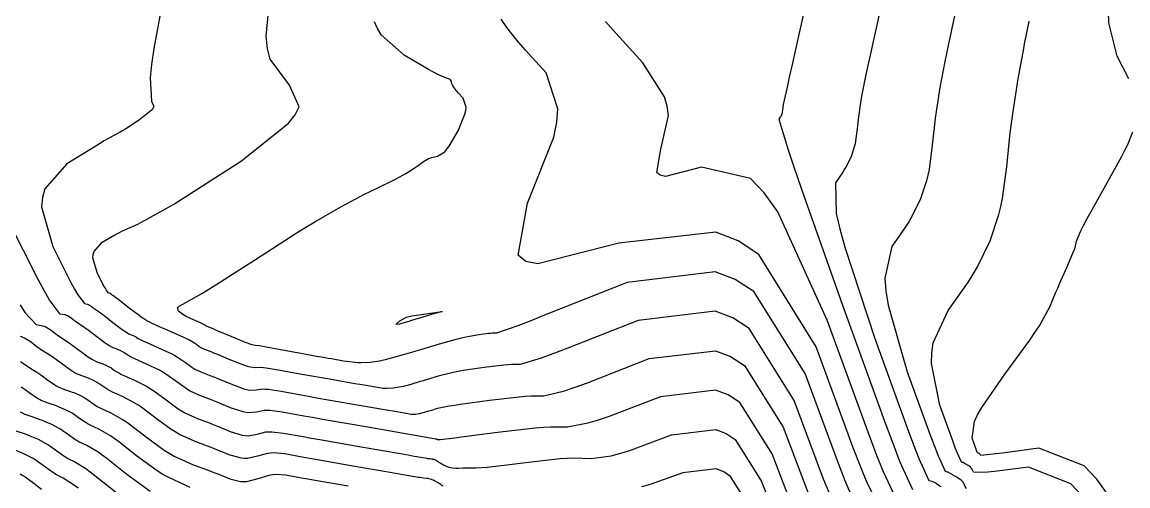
# Model space of a CAD drawing. Header units: metres. Extents: x 837117 to 838477, y 1189012 to 1191015.
# Drawn here: x 837574.9 to 837641.8, y 1190637.1 to 1190665.1 of the extents above; entities that cross this region are included whole.
import ezdxf

# ---------------------------------------------------------------- set-up
doc = ezdxf.new("R2010")
doc.units = ezdxf.units.M
doc.header["$LTSCALE"] = 0.3
doc.layers.add('COTAS 10', color=1, linetype='Continuous')
doc.layers.add('COTAS INT', color=252, linetype='Continuous')

msp = doc.modelspace()

# ---------------------------------------------------------------- linework, layer by layer
at = {"layer": 'COTAS 10'}
for points, elevation in [([(837626.799, 1190635.726), (837626.014, 1190637.245), (837625.632, 1190638.188), (837625.178, 1190639.358), (837622.941, 1190645.469), (837619.465, 1190651.047), (837618.23, 1190651.881), (837616.876, 1190652.406), (837611, 1190651.737), (837606.11, 1190650.477), (837605.377, 1190650.631), (837604.914, 1190651.002), (837605.487, 1190654.157), (837607.076, 1190658.146), (837607.254, 1190659.044), (837607.319, 1190659.851), (837606.607, 1190662.017), (837605.36, 1190663.399), (837605.087, 1190663.711), (837604.845, 1190663.993), (837604.234, 1190664.758), (837603.901, 1190665.272)], 1620), ([(837639.035, 1190636.442), (837638.326, 1190637.198), (837635.774, 1190638.198), (837633.717, 1190637.936), (837633.319, 1190637.896), (837632.996, 1190637.871), (837632.45, 1190637.901), (837632.394, 1190638.014), (837632.379, 1190638.041), (837632.365, 1190638.067), (837632.317, 1190638.145), (837632.261, 1190638.21), (837632.242, 1190638.226), (837632.221, 1190638.242), (837632.133, 1190638.296), (837632.038, 1190638.346), (837631.988, 1190638.374), (837631.905, 1190638.426), (837631.827, 1190638.469), (837631.807, 1190638.478), (837631.787, 1190638.486), (837631.717, 1190638.503), (837631.475, 1190639.037), (837631.346, 1190639.371), (837631.191, 1190639.785), (837630.406, 1190641.952), (837629.902, 1190644.467), (837629.923, 1190645.1), (837630.014, 1190645.706), (837630.924, 1190647.668), (837632.143, 1190649.396), (837632.428, 1190649.856), (837632.691, 1190650.306), (837633.453, 1190651.864), (837633.981, 1190653.467), (837634.097, 1190653.947), (837634.199, 1190654.441), (837634.457, 1190656.354), (837634.668, 1190658.392), (837634.741, 1190658.965), (837634.821, 1190659.542), (837635.159, 1190661.656), (837635.49, 1190663.493), (837635.564, 1190663.896), (837635.632, 1190664.251), (837635.813, 1190665.152)], 1630), ([(837574.808, 1190648.002), (837575.093, 1190647.55), (837575.781, 1190646.816), (837576.177, 1190646.745), (837576.277, 1190646.711), (837576.373, 1190646.671), (837576.685, 1190646.472), (837576.969, 1190646.246), (837577.047, 1190646.189), (837577.125, 1190646.134), (837577.407, 1190645.952), (837577.738, 1190645.735), (837577.847, 1190645.657), (837577.965, 1190645.572), (837578.454, 1190645.202), (837578.936, 1190644.85), (837579.049, 1190644.776), (837579.153, 1190644.713), (837579.457, 1190644.567), (837579.695, 1190644.485), (837579.758, 1190644.461), (837579.82, 1190644.437), (837580.033, 1190644.346), (837580.232, 1190644.242), (837580.285, 1190644.21), (837580.337, 1190644.177), (837580.519, 1190644.046), (837580.812, 1190643.868), (837580.934, 1190643.805), (837581.074, 1190643.737), (837581.73, 1190643.443), (837582.491, 1190643.061), (837582.698, 1190642.937), (837582.903, 1190642.805), (837583.631, 1190642.263), (837584.359, 1190641.73), (837584.564, 1190641.604), (837584.772, 1190641.487), (837585.534, 1190641.141), (837586.309, 1190640.847), (837586.524, 1190640.763), (837586.739, 1190640.677), (837587.518, 1190640.357), (837588.24, 1190640.132), (837588.42, 1190640.106), (837588.591, 1190640.096), (837589.134, 1190640.191), (837589.674, 1190640.321), (837589.843, 1190640.334), (837590.021, 1190640.336), (837590.732, 1190640.256), (837591.919, 1190640.039), (837592.397, 1190639.955), (837592.939, 1190639.859), (837595.435, 1190639.423), (837597.802, 1190639.013), (837598.263, 1190638.933), (837598.64, 1190638.867), (837599.299, 1190638.752), (837599.409, 1190638.734), (837599.44, 1190638.729), (837599.471, 1190638.725), (837599.584, 1190638.712), (837599.691, 1190638.698), (837599.719, 1190638.694), (837599.744, 1190638.689), (837599.828, 1190638.669), (837599.904, 1190638.641), (837599.925, 1190638.631), (837599.946, 1190638.62), (837600.021, 1190638.573), (837600.123, 1190638.505), (837600.162, 1190638.482), (837600.205, 1190638.456), (837600.397, 1190638.343), (837600.613, 1190638.237), (837600.671, 1190638.215), (837600.728, 1190638.197), (837600.927, 1190638.157), (837601.146, 1190638.145), (837601.216, 1190638.143), (837601.29, 1190638.143), (837601.59, 1190638.148), (837601.909, 1190638.155), (837601.995, 1190638.155), (837602.081, 1190638.156), (837602.381, 1190638.153), (837603.045, 1190638.203), (837603.36, 1190638.237), (837603.732, 1190638.28), (837605.546, 1190638.507), (837607.456, 1190638.713), (837607.887, 1190638.743), (837608.276, 1190638.761), (837609.33, 1190638.728), (837610.55, 1190638.879), (837611.044, 1190639.013), (837611.605, 1190639.187), (837614.196, 1190640.149), (837616.872, 1190640.468), (837617.487, 1190640.236), (837618.047, 1190639.866), (837619.613, 1190637.376), (837620.696, 1190634.633)], 1610), ([(837599.891, 1190647.478), (837599.225, 1190647.278), (837598.475, 1190647.053), (837598.306, 1190647.003), (837598.154, 1190646.957), (837597.747, 1190646.837), (837597.568, 1190646.815), (837597.56, 1190646.832), (837597.571, 1190646.858), (837597.763, 1190647.036), (837598.178, 1190647.251), (837598.33, 1190647.301), (837598.499, 1190647.347), (837600.323, 1190647.608), (837599.891, 1190647.478)], 1620), ([(837574.547, 1190640.397), (837575.105, 1190640.205), (837575.252, 1190640.149), (837575.397, 1190640.092), (837575.896, 1190639.878), (837576.363, 1190639.635), (837576.488, 1190639.56), (837576.61, 1190639.482), (837577.037, 1190639.174), (837577.455, 1190638.873), (837577.572, 1190638.799), (837577.691, 1190638.729), (837578.126, 1190638.513), (837578.784, 1190638.109), (837579.043, 1190637.921), (837579.336, 1190637.7), (837580.673, 1190636.629)], 1600)]:
    msp.add_lwpolyline(points, dxfattribs=dict(at, elevation=elevation))
at = {"layer": 'COTAS INT'}
for points, elevation in [([(837583.83, 1190668.515), (837582.902, 1190663.503), (837582.76, 1190662.525), (837582.668, 1190661.726), (837582.755, 1190660.317), (837582.896, 1190659.992), (837582.839, 1190659.875), (837582.739, 1190659.746), (837582.032, 1190659.182), (837581.197, 1190658.647), (837581.017, 1190658.536), (837580.86, 1190658.441), (837580.477, 1190658.235), (837579.896, 1190657.912), (837579.615, 1190657.744), (837579.28, 1190657.542), (837577.635, 1190656.527), (837576.295, 1190655.007), (837576.153, 1190654.486), (837576.11, 1190653.921), (837576.78, 1190651.521), (837577.877, 1190649.36), (837578.102, 1190648.946), (837578.293, 1190648.613), (837578.701, 1190648.077), (837578.875, 1190648.046), (837578.919, 1190648.031), (837578.961, 1190648.013), (837579.099, 1190647.925), (837579.224, 1190647.826), (837579.259, 1190647.801), (837579.293, 1190647.776), (837579.417, 1190647.696), (837579.647, 1190647.535), (837579.748, 1190647.46), (837579.865, 1190647.372), (837580.425, 1190646.942), (837580.983, 1190646.519), (837581.099, 1190646.435), (837581.199, 1190646.366), (837581.421, 1190646.235), (837581.531, 1190646.197), (837581.589, 1190646.175), (837581.687, 1190646.133), (837581.779, 1190646.085), (837581.804, 1190646.07), (837581.828, 1190646.055), (837581.912, 1190645.994), (837582.155, 1190645.866), (837582.279, 1190645.808), (837582.428, 1190645.74), (837583.172, 1190645.415), (837583.974, 1190645.041), (837584.16, 1190644.943), (837584.33, 1190644.846), (837584.814, 1190644.516), (837585.201, 1190644.233), (837585.311, 1190644.166), (837585.421, 1190644.104), (837585.827, 1190643.92), (837586.34, 1190643.721), (837586.518, 1190643.649), (837586.712, 1190643.57), (837587.54, 1190643.225), (837588.342, 1190642.931), (837588.518, 1190642.885), (837588.674, 1190642.854), (837589.075, 1190642.866), (837589.473, 1190642.92), (837589.627, 1190642.916), (837589.802, 1190642.902), (837590.593, 1190642.783), (837591.805, 1190642.559), (837592.245, 1190642.481), (837592.729, 1190642.394), (837594.854, 1190642.023), (837596.845, 1190641.677), (837597.58, 1190641.55), (837598.242, 1190641.435), (837598.461, 1190641.405), (837598.517, 1190641.401), (837598.57, 1190641.399), (837598.744, 1190641.407), (837598.92, 1190641.436), (837598.974, 1190641.447), (837599.031, 1190641.46), (837599.257, 1190641.521), (837599.525, 1190641.599), (837599.608, 1190641.624), (837599.695, 1190641.649), (837600.042, 1190641.753), (837600.753, 1190641.897), (837601.069, 1190641.948), (837601.437, 1190642.003), (837603.197, 1190642.244), (837604.974, 1190642.45), (837605.354, 1190642.484), (837605.684, 1190642.507), (837606.469, 1190642.508), (837607.73, 1190642.813), (837608.361, 1190643.028), (837609.114, 1190643.3), (837612.85, 1190644.757), (837616.848, 1190645.233), (837617.767, 1190644.887), (837618.604, 1190644.334), (837620.944, 1190640.613), (837622.489, 1190636.523)], 1614), ([(837623.76, 1190636.554), (837623.385, 1190637.468), (837621.61, 1190642.232), (837618.882, 1190646.568), (837617.907, 1190647.213), (837616.837, 1190647.615), (837612.177, 1190647.06), (837607.868, 1190645.357), (837607.02, 1190645.035), (837606.321, 1190644.779), (837605.038, 1190644.397), (837604.518, 1190644.397), (837604.299, 1190644.382), (837604.047, 1190644.359), (837602.868, 1190644.223), (837601.595, 1190644.031), (837601.285, 1190643.974), (837600.993, 1190643.916), (837600.089, 1190643.691), (837599.358, 1190643.472), (837599.174, 1190643.418), (837598.999, 1190643.366), (837598.436, 1190643.201), (837597.961, 1190643.074), (837597.841, 1190643.046), (837597.727, 1190643.022), (837597.357, 1190642.961), (837596.99, 1190642.946), (837596.878, 1190642.95), (837596.761, 1190642.958), (837596.299, 1190643.02), (837595.606, 1190643.141), (837595.343, 1190643.187), (837595.049, 1190643.238), (837593.732, 1190643.467), (837592.316, 1190643.716), (837591.96, 1190643.78), (837591.621, 1190643.841), (837590.524, 1190644.046), (837589.692, 1190644.186), (837589.52, 1190644.207), (837589.372, 1190644.22), (837589.045, 1190644.203), (837588.716, 1190644.233), (837588.567, 1190644.275), (837588.393, 1190644.331), (837587.552, 1190644.659), (837586.698, 1190645.016), (837586.515, 1190645.092), (837586.356, 1190645.157), (837585.973, 1190645.309), (837585.746, 1190645.412), (837585.684, 1190645.447), (837585.623, 1190645.484), (837585.406, 1190645.643), (837585.044, 1190645.867), (837584.891, 1190645.946), (837584.715, 1190646.032), (837583.892, 1190646.401), (837583.105, 1190646.742), (837582.951, 1190646.809), (837582.826, 1190646.865), (837582.609, 1190646.969), (837582.573, 1190646.994), (837582.563, 1190647), (837582.553, 1190647.007), (837582.514, 1190647.027), (837582.473, 1190647.044), (837582.449, 1190647.054), (837582.403, 1190647.069), (837582.222, 1190647.193), (837582.125, 1190647.265), (837582.007, 1190647.353), (837581.411, 1190647.811), (837580.816, 1190648.272), (837580.698, 1190648.362), (837580.601, 1190648.436), (837580.422, 1190648.568), (837580.377, 1190648.598), (837580.364, 1190648.607), (837580.352, 1190648.616), (837580.306, 1190648.652), (837580.256, 1190648.684), (837580.24, 1190648.691), (837580.224, 1190648.696), (837580.161, 1190648.707), (837580.012, 1190648.903), (837579.942, 1190649.025), (837579.86, 1190649.176), (837579.459, 1190649.965), (837579.215, 1190650.841), (837579.23, 1190651.047), (837579.282, 1190651.238), (837579.772, 1190651.793), (837580.543, 1190652.235), (837580.772, 1190652.354), (837581.009, 1190652.472), (837581.922, 1190652.886), (837583.466, 1190653.718), (837584.1, 1190654.099), (837584.825, 1190654.545), (837588.189, 1190656.702), (837591.04, 1190658.975), (837591.44, 1190659.495), (837591.672, 1190659.968), (837591.105, 1190661.279), (837589.922, 1190662.86), (837589.766, 1190663.503), (837589.683, 1190664.235), (837590.006, 1190667.619)], 1616), ([(837622.354, 1190666.433), (837621.482, 1190662.528), (837621.314, 1190661.771), (837621.177, 1190661.155), (837620.947, 1190660.104), (837620.926, 1190659.971), (837620.921, 1190659.935), (837620.917, 1190659.9), (837620.904, 1190659.772), (837620.887, 1190659.653), (837620.881, 1190659.622), (837620.874, 1190659.592), (837620.841, 1190659.492), (837620.793, 1190659.394), (837620.777, 1190659.366), (837620.759, 1190659.337), (837620.683, 1190659.229), (837621.221, 1190657.437), (837621.59, 1190656.346), (837622.056, 1190654.997), (837624.531, 1190647.98), (837627.066, 1190640.979), (837627.569, 1190639.641), (837627.985, 1190638.563), (837628.766, 1190636.837)], 1624), ([(837626.84, 1190666.006), (837626.199, 1190663.102), (837626.064, 1190662.479), (837625.948, 1190661.935), (837625.685, 1190660.621), (837625.558, 1190659.828), (837625.528, 1190659.612), (837625.501, 1190659.397), (837625.421, 1190658.633), (837625.324, 1190657.915), (837625.286, 1190657.73), (837625.243, 1190657.55), (837625.045, 1190656.949), (837624.759, 1190656.365), (837624.661, 1190656.196), (837624.554, 1190656.024), (837624.097, 1190655.375), (837624.152, 1190653.526), (837624.368, 1190652.597), (837624.671, 1190651.487), (837626.49, 1190645.971), (837628.441, 1190640.581), (837628.828, 1190639.551), (837629.148, 1190638.721), (837629.75, 1190637.392), (837629.923, 1190637.349), (837629.973, 1190637.33), (837630.024, 1190637.308), (837630.217, 1190637.2), (837630.424, 1190637.071), (837630.485, 1190637.036)], 1626), ([(837631.327, 1190665.579), (837630.915, 1190663.677), (837630.814, 1190663.187), (837630.719, 1190662.714), (837630.422, 1190661.139), (837630.189, 1190659.685), (837630.135, 1190659.289), (837630.084, 1190658.895), (837629.939, 1190657.494), (837629.762, 1190656.178), (837629.691, 1190655.838), (837629.612, 1190655.509), (837629.249, 1190654.407), (837628.725, 1190653.336), (837628.544, 1190653.026), (837628.348, 1190652.71), (837627.511, 1190651.522), (837627.083, 1190649.616), (837627.146, 1190648.849), (837627.286, 1190647.977), (837628.448, 1190643.962), (837629.816, 1190640.183), (837630.087, 1190639.461), (837630.312, 1190638.879), (837630.733, 1190637.948), (837630.855, 1190637.918), (837630.89, 1190637.904), (837630.926, 1190637.888), (837631.061, 1190637.813), (837631.206, 1190637.723), (837631.249, 1190637.698), (837631.293, 1190637.674), (837631.459, 1190637.586), (837631.613, 1190637.493), (837631.649, 1190637.465), (837631.682, 1190637.436), (837631.78, 1190637.324), (837631.863, 1190637.187), (837631.888, 1190637.142), (837631.914, 1190637.094), (837632.012, 1190636.898)], 1628), ([(837641.832, 1190661.662), (837641.134, 1190663.033), (837640.629, 1190665.04), (837640.615, 1190665.729)], 1632), ([(837625.049, 1190636.53), (837624.696, 1190637.371), (837624.282, 1190638.413), (837622.276, 1190643.85), (837619.161, 1190648.802), (837618.047, 1190649.538), (837616.825, 1190649.998), (837611.503, 1190649.364), (837606.623, 1190647.413), (837605.679, 1190647.043), (837604.911, 1190646.746), (837603.608, 1190646.287), (837603.351, 1190646.287), (837603.243, 1190646.279), (837603.12, 1190646.268), (837602.539, 1190646.201), (837601.754, 1190646.059), (837601.501, 1190646.001), (837601.232, 1190645.935), (837600.135, 1190645.628), (837599.02, 1190645.295), (837598.741, 1190645.211), (837598.474, 1190645.133), (837597.615, 1190644.881), (837596.89, 1190644.688), (837596.708, 1190644.646), (837596.533, 1190644.608), (837595.969, 1190644.515), (837595.41, 1190644.492), (837595.239, 1190644.499), (837595.06, 1190644.511), (837594.356, 1190644.606), (837593.631, 1190644.733), (837593.44, 1190644.766), (837593.252, 1190644.799), (837592.609, 1190644.911), (837591.903, 1190645.037), (837591.676, 1190645.079), (837591.436, 1190645.123), (837590.455, 1190645.309), (837589.583, 1190645.469), (837589.412, 1190645.498), (837589.271, 1190645.52), (837589.016, 1190645.541), (837588.758, 1190645.612), (837588.616, 1190645.664), (837588.443, 1190645.731), (837587.563, 1190646.093), (837586.684, 1190646.463), (837586.512, 1190646.535), (837586.371, 1190646.594), (837586.12, 1190646.698), (837586.071, 1190646.72), (837586.057, 1190646.728), (837586.044, 1190646.736), (837585.997, 1190646.77), (837585.861, 1190646.843), (837585.792, 1190646.876), (837585.709, 1190646.914), (837585.294, 1190647.096), (837584.848, 1190647.307), (837584.745, 1190647.364), (837584.652, 1190647.42), (837584.391, 1190647.617), (837584.334, 1190647.816), (837584.369, 1190647.873), (837584.427, 1190647.932), (837584.821, 1190648.153), (837585.795, 1190648.689), (837586.218, 1190648.947), (837586.708, 1190649.252), (837589.033, 1190650.748), (837591.505, 1190652.334), (837592.089, 1190652.697), (837592.628, 1190653.026), (837594.208, 1190653.937), (837595.366, 1190654.548), (837595.639, 1190654.688), (837595.891, 1190654.815), (837596.63, 1190655.167), (837597.227, 1190655.45), (837597.39, 1190655.534), (837597.551, 1190655.619), (837598.126, 1190655.947), (837598.636, 1190656.263), (837598.757, 1190656.342), (837598.869, 1190656.418), (837599.202, 1190656.658), (837599.5, 1190656.84), (837599.59, 1190656.879), (837599.684, 1190656.912), (837600.052, 1190656.993), (837600.481, 1190657.257), (837600.614, 1190657.406), (837600.752, 1190657.589), (837601.301, 1190658.527), (837601.705, 1190659.53), (837601.751, 1190659.754), (837601.77, 1190659.955), (837601.602, 1190660.489), (837601.299, 1190660.824), (837601.233, 1190660.9), (837601.175, 1190660.968), (837601.026, 1190661.153), (837600.945, 1190661.29), (837600.928, 1190661.327), (837600.914, 1190661.364), (837600.884, 1190661.496), (837600.83, 1190661.607), (837600.802, 1190661.63), (837600.767, 1190661.65), (837600.59, 1190661.694), (837600.064, 1190661.925), (837599.809, 1190662.062), (837599.506, 1190662.23), (837598.019, 1190663.103), (837596.644, 1190664.315), (837596.412, 1190664.697), (837596.245, 1190665.1)], 1618), ([(837627.782, 1190636.281), (837626.98, 1190637.959), (837626.568, 1190639.005), (837626.074, 1190640.303), (837623.607, 1190647.087), (837620.614, 1190653.631), (837619.788, 1190654.778), (837618.964, 1190655.635), (837616, 1190656.327), (837613.827, 1190655.768), (837613.501, 1190655.836), (837613.295, 1190656.001), (837613.55, 1190657.403), (837614.012, 1190659.442), (837613.937, 1190660.008), (837613.774, 1190660.576), (837612.454, 1190662.63), (837610.842, 1190664.397), (837610.495, 1190664.782), (837610.192, 1190665.123)], 1622), ([(837640.659, 1190636.431), (837639.897, 1190637.466), (837639.135, 1190638.278), (837636.396, 1190639.352), (837634.196, 1190639.05), (837633.775, 1190638.996), (837633.436, 1190638.953), (837632.889, 1190638.904), (837632.874, 1190638.933), (837632.871, 1190638.94), (837632.867, 1190638.946), (837632.855, 1190638.967), (837632.84, 1190638.983), (837632.835, 1190638.987), (837632.83, 1190638.992), (837632.807, 1190639.005), (837632.783, 1190639.018), (837632.776, 1190639.022), (837632.77, 1190639.025), (837632.749, 1190639.039), (837632.729, 1190639.05), (837632.719, 1190639.054), (837632.701, 1190639.058), (837632.639, 1190639.195), (837632.606, 1190639.281), (837632.566, 1190639.387), (837632.364, 1190639.943), (837632.517, 1190640.957), (837632.701, 1190641.352), (837632.945, 1190641.796), (837634.338, 1190643.814), (837635.847, 1190645.862), (837636.165, 1190646.326), (837636.44, 1190646.745), (837637.069, 1190647.885), (837637.437, 1190648.765), (837637.547, 1190649.02), (837637.659, 1190649.28), (837638.092, 1190650.26), (837638.459, 1190651.118), (837638.53, 1190651.302), (837638.588, 1190651.463), (837638.687, 1190651.847), (837638.949, 1190652.48), (837639.11, 1190652.797), (837639.309, 1190653.175), (837640.345, 1190655.052), (837641.395, 1190656.959), (837641.602, 1190657.356), (837641.774, 1190657.696), (837642.093, 1190658.452)], 1632), ([(837621.593, 1190635.578), (837620.279, 1190638.995), (837618.325, 1190642.1), (837617.627, 1190642.562), (837616.86, 1190642.85), (837613.523, 1190642.453), (837610.36, 1190641.244), (837609.702, 1190641.021), (837609.14, 1190640.846), (837607.899, 1190640.618), (837606.873, 1190640.62), (837606.445, 1190640.591), (837605.956, 1190640.548), (837603.672, 1190640.285), (837601.505, 1190640.004), (837601.089, 1190639.951), (837600.753, 1190639.908), (837600.207, 1190639.84), (837600.166, 1190639.84), (837600.138, 1190639.839), (837600.099, 1190639.839), (837600.08, 1190639.84), (837600.063, 1190639.844), (837600.058, 1190639.845), (837600.053, 1190639.847), (837600.034, 1190639.856), (837600.018, 1190639.866), (837600.014, 1190639.868), (837600.002, 1190639.876), (837599.995, 1190639.88), (837599.994, 1190639.881), (837599.992, 1190639.882), (837599.985, 1190639.885), (837599.978, 1190639.886), (837599.976, 1190639.887), (837599.973, 1190639.887), (837599.964, 1190639.888), (837599.954, 1190639.889), (837599.951, 1190639.89), (837599.949, 1190639.89), (837599.939, 1190639.892), (837595.832, 1190640.604), (837593.089, 1190641.083), (837592.493, 1190641.188), (837591.967, 1190641.281), (837590.662, 1190641.52), (837589.911, 1190641.619), (837589.735, 1190641.625), (837589.573, 1190641.621), (837589.104, 1190641.528), (837588.632, 1190641.475), (837588.469, 1190641.495), (837588.291, 1190641.532), (837587.529, 1190641.791), (837586.725, 1190642.124), (837586.521, 1190642.206), (837586.324, 1190642.284), (837585.68, 1190642.53), (837585.096, 1190642.795), (837584.938, 1190642.885), (837584.78, 1190642.982), (837584.223, 1190643.39), (837583.617, 1190643.825), (837583.429, 1190643.94), (837583.233, 1190644.051), (837582.451, 1190644.429), (837581.751, 1190644.739), (837581.607, 1190644.807), (837581.483, 1190644.867), (837581.216, 1190645.02), (837581.083, 1190645.116), (837581.044, 1190645.14), (837581.006, 1190645.164), (837580.86, 1190645.239), (837580.704, 1190645.306), (837580.659, 1190645.324), (837580.613, 1190645.341), (837580.439, 1190645.401), (837580.176, 1190645.539), (837580.074, 1190645.606), (837579.959, 1190645.685), (837579.439, 1190646.072), (837578.915, 1190646.472), (837578.798, 1190646.559), (837578.692, 1190646.635), (837578.412, 1190646.824), (837578.209, 1190646.955), (837578.153, 1190646.995), (837578.096, 1190647.036), (837577.892, 1190647.199), (837577.667, 1190647.342), (837577.598, 1190647.371), (837577.526, 1190647.396), (837577.241, 1190647.447), (837576.574, 1190648.323), (837576.262, 1190648.868), (837575.893, 1190649.544), (837574.101, 1190653.077)], 1612), ([(837600.392, 1190637.045), (837600.31, 1190637.095), (837600.236, 1190637.141), (837600.039, 1190637.27), (837599.897, 1190637.359), (837599.857, 1190637.38), (837599.817, 1190637.399), (837599.672, 1190637.453), (837599.511, 1190637.492), (837599.461, 1190637.501), (837599.41, 1190637.51), (837599.205, 1190637.536), (837598.988, 1190637.561), (837598.928, 1190637.569), (837598.869, 1190637.578), (837598.659, 1190637.612), (837597.977, 1190637.732), (837597.62, 1190637.794), (837597.191, 1190637.869), (837595.037, 1190638.243), (837592.789, 1190638.635), (837592.301, 1190638.721), (837591.87, 1190638.798), (837590.801, 1190638.993), (837590.13, 1190639.052), (837589.951, 1190639.042), (837589.775, 1190639.022), (837589.163, 1190638.853), (837588.549, 1190638.717), (837588.371, 1190638.716), (837588.189, 1190638.732), (837587.506, 1190638.923), (837586.753, 1190639.231), (837586.527, 1190639.32), (837586.293, 1190639.411), (837585.388, 1190639.752), (837584.447, 1190640.179), (837584.191, 1190640.323), (837583.938, 1190640.479), (837583.039, 1190641.136), (837582.19, 1190641.784), (837581.967, 1190641.933), (837581.75, 1190642.07), (837581.009, 1190642.457), (837580.398, 1190642.736), (837580.262, 1190642.804), (837580.14, 1190642.869), (837579.823, 1190643.071), (837579.592, 1190643.238), (837579.526, 1190643.28), (837579.458, 1190643.321), (837579.205, 1190643.452), (837578.935, 1190643.568), (837578.857, 1190643.599), (837578.777, 1190643.629), (837578.475, 1190643.733), (837578.13, 1190643.886), (837578.024, 1190643.947), (837577.912, 1190644.016), (837577.468, 1190644.333), (837577.014, 1190644.672), (837576.897, 1190644.755), (837576.783, 1190644.834), (837576.401, 1190645.079), (837576.041, 1190645.312), (837575.941, 1190645.383), (837575.841, 1190645.457), (837575.478, 1190645.745), (837575.079, 1190645.999), (837574.956, 1190646.051), (837574.828, 1190646.095)], 1608), ([(837574.836, 1190644.577), (837574.958, 1190644.491), (837575.396, 1190644.207), (837575.829, 1190643.934), (837575.947, 1190643.854), (837576.064, 1190643.772), (837576.482, 1190643.463), (837576.888, 1190643.182), (837576.999, 1190643.117), (837577.108, 1190643.059), (837577.493, 1190642.899), (837577.859, 1190642.773), (837577.956, 1190642.736), (837578.051, 1190642.699), (837578.378, 1190642.558), (837578.684, 1190642.399), (837578.766, 1190642.35), (837578.847, 1190642.299), (837579.126, 1190642.097), (837579.469, 1190641.87), (837579.589, 1190641.803), (837579.721, 1190641.734), (837580.288, 1190641.471), (837581.008, 1190641.08), (837581.236, 1190640.93), (837581.477, 1190640.763), (837582.448, 1190640.009), (837583.516, 1190639.227), (837583.818, 1190639.042), (837584.122, 1190638.87), (837585.241, 1190638.363), (837586.278, 1190637.974), (837586.53, 1190637.877), (837586.766, 1190637.785), (837587.495, 1190637.489), (837588.138, 1190637.332), (837588.321, 1190637.326), (837588.507, 1190637.337), (837589.193, 1190637.515), (837589.876, 1190637.722), (837590.059, 1190637.751), (837590.24, 1190637.769), (837590.87, 1190637.73), (837591.822, 1190637.556), (837592.205, 1190637.488), (837592.639, 1190637.411), (837594.64, 1190637.062)], 1606), ([(837585.095, 1190636.974), (837583.797, 1190637.562), (837583.445, 1190637.761), (837583.095, 1190637.976), (837581.856, 1190638.882), (837580.763, 1190639.742), (837580.505, 1190639.927), (837580.267, 1190640.09), (837579.567, 1190640.485), (837579.044, 1190640.732), (837578.917, 1190640.801), (837578.798, 1190640.871), (837578.43, 1190641.123), (837578.101, 1190641.36), (837578.007, 1190641.42), (837577.911, 1190641.478), (837577.551, 1190641.665), (837577.166, 1190641.83), (837577.055, 1190641.874), (837576.941, 1190641.917), (837576.511, 1190642.065), (837576.085, 1190642.233), (837575.973, 1190642.288), (837575.865, 1190642.347), (837575.496, 1190642.594), (837575.114, 1190642.872), (837574.996, 1190642.952), (837574.874, 1190643.033)], 1604), ([(837582.674, 1190636.724), (837581.265, 1190637.756), (837580.05, 1190638.721), (837579.774, 1190638.924), (837579.525, 1190639.099), (837578.846, 1190639.499), (837578.368, 1190639.731), (837578.245, 1190639.8), (837578.126, 1190639.872), (837577.733, 1190640.149), (837577.356, 1190640.421), (837577.247, 1190640.49), (837577.137, 1190640.556), (837576.724, 1190640.771), (837576.282, 1190640.961), (837576.154, 1190641.011), (837576.023, 1190641.061), (837575.529, 1190641.231), (837575.062, 1190641.406), (837574.948, 1190641.459), (837574.841, 1190641.513)], 1602), ([(837578.312, 1190636.918), (837578.043, 1190637.119), (837577.405, 1190637.527), (837577.014, 1190637.728), (837576.9, 1190637.797), (837576.783, 1190637.873), (837576.34, 1190638.2), (837575.865, 1190638.543), (837575.728, 1190638.63), (837575.59, 1190638.713), (837575.069, 1190638.984), (837574.513, 1190639.223)], 1598), ([(837618.947, 1190635.758), (837617.768, 1190637.632), (837617.347, 1190637.911), (837616.884, 1190638.085), (837614.87, 1190637.845), (837612.851, 1190637.131), (837612.385, 1190637.006)], 1608), ([(837574.816, 1190637.792), (837574.969, 1190637.7), (837575.12, 1190637.604), (837575.644, 1190637.226), (837576.112, 1190636.874)], 1596)]:
    msp.add_lwpolyline(points, dxfattribs=dict(at, elevation=elevation))

doc.saveas('drawing.dxf')
